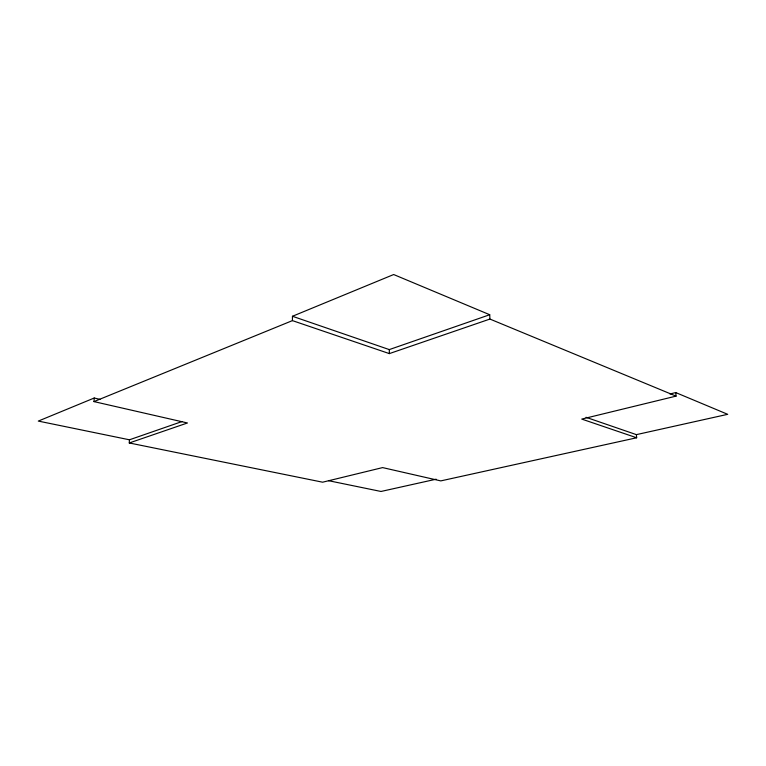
<?xml version="1.0" encoding="UTF-8"?>
<svg xmlns="http://www.w3.org/2000/svg" width="766" height="766" viewBox="0 0 766 766"><rect width="100%" height="100%" fill="white"/><g stroke="black" fill="none" stroke-linecap="round" stroke-linejoin="round"><path stroke-width="1.15" d="M99.992 399.345L94.228 398.014L93.988 401.604L292.421 320.619L292.459 316.272L393.676 274.534L489.723 314.73L489.924 319.058L676.072 396.118L675.717 392.565L669.972 393.983M586 417.298L636.393 434.638L636.661 437.769L440.785 480.895L382.598 467.595L322.63 482.197L129.272 442.968L129.444 439.799L182.002 421.559M94.228 398.014L38.3 421.08L129.444 439.799M292.459 316.272L389.291 349.593L489.723 314.73M129.272 442.968L187.45 422.976L93.988 401.604M292.421 320.619L389.358 353.605L489.924 319.058M676.072 396.118L581.758 419.088L636.661 437.769M436.113 479.2L380.999 491.466L328.47 480.675M636.393 434.638L727.7 414.32L675.717 392.565M389.291 349.593L389.358 353.605"/></g></svg>
